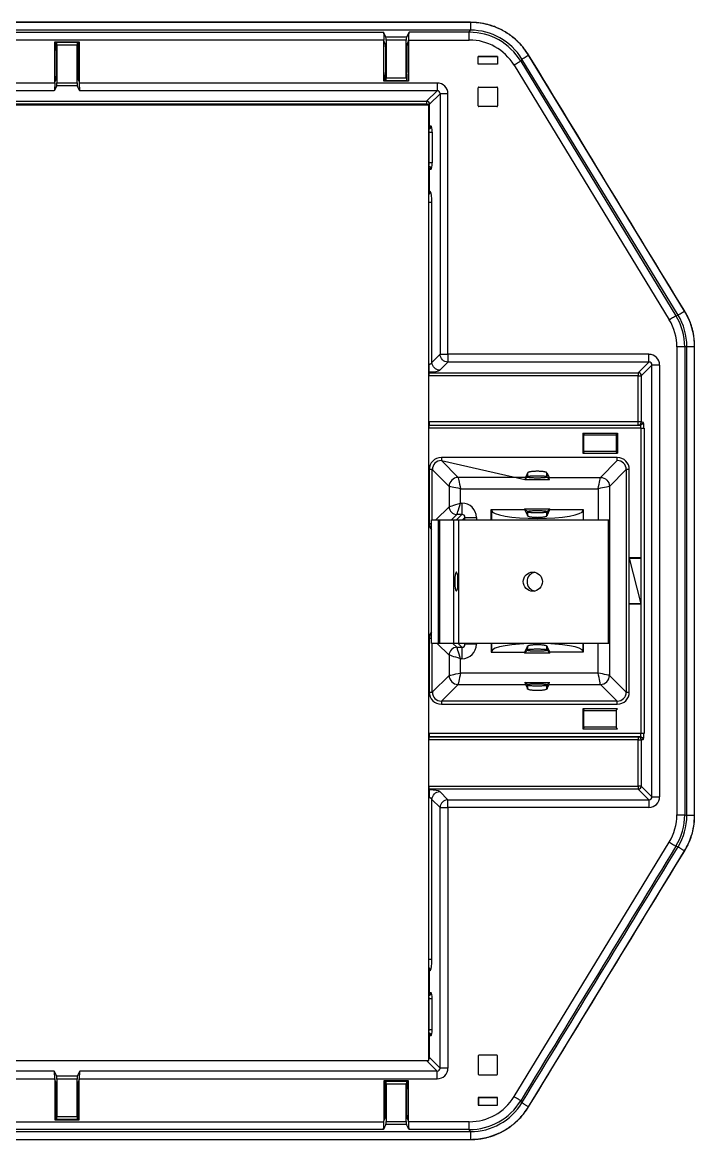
# Model space of a CAD drawing. Header units: feet. Extents: x 1518 to 2565, y 62 to 679.
# Drawn here: x 2197.41 to 2208.39, y 594.84 to 613.12 of the extents above; entities that cross this region are included whole.
import ezdxf

# ---------------------------------------------------------------- set-up
doc = ezdxf.new("R2010")
doc.units = ezdxf.units.FT
doc.header["$LTSCALE"] = 50
doc.header["$MEASUREMENT"] = 0

# ---------------------------------------------------------------- blocks, each defined once
blk = doc.blocks.new('Z1')
at = {"color": 1, "linetype": 'Continuous'}
for p, q in [((75.225, 146.368), (75.244, 146.402)), ((73.831, 146.222), (73.852, 146.18)), ((68.476, 146.069), (68.476, 145.647)), ((68.827, 146.069), (68.827, 145.647)), ((73.856, 146.131), (73.856, 145.709)), ((74.207, 146.131), (74.207, 145.709)), ((75.687, 145.97), (75.687, 145.845)), ((68.472, 145.598), (68.451, 145.556)), ((68.83, 145.598), (68.851, 145.556)), ((75.373, 145.162), (75.373, 145.46)), ((75.383, 145.47), (75.677, 145.47)), ((75.687, 145.46), (75.687, 145.162)), ((75.677, 145.152), (75.383, 145.152)), ((77.08, 139.811), (77.08, 139.486)), ((77.645, 139.811), (77.62, 139.785)), ((77.08, 139.486), (77.645, 139.486)), ((76.177, 139.16), (76.177, 139.096)), ((76.495, 139.096), (76.495, 139.16)), ((75.585, 138.561), (76.128, 138.561)), ((76.177, 138.525), (76.177, 138.461)), ((76.495, 138.461), (76.495, 138.525)), ((76.544, 138.561), (76.544, 138.575)), ((77.087, 138.561), (77.087, 138.393)), ((74.725, 136.373), (74.725, 138.393)), ((74.746, 136.373), (74.746, 138.393)), ((74.973, 136.373), (74.973, 138.393)), ((75.057, 136.373), (75.057, 138.393)), ((77.498, 136.373), (77.498, 138.393)), ((78.03, 137.021), (78.032, 137.019)), ((75.585, 136.373), (75.585, 136.227)), ((76.177, 136.327), (76.177, 136.263)), ((76.495, 136.263), (76.495, 136.327)), ((76.177, 135.692), (76.177, 135.628)), ((76.495, 135.628), (76.495, 135.692)), ((74.569, 133.975), (74.568, 133.988)), ((75.373, 129.626), (75.373, 129.328)), ((75.677, 129.636), (75.383, 129.636)), ((75.687, 129.328), (75.687, 129.626)), ((74.7, 129.378), (74.528, 129.55)), ((68.472, 129.19), (68.451, 129.232)), ((75.383, 129.318), (75.677, 129.318)), ((68.476, 128.719), (68.476, 129.141)), ((68.827, 128.719), (68.827, 129.141)), ((73.856, 128.657), (73.856, 129.079)), ((74.207, 128.657), (74.207, 129.079)), ((75.374, 128.942), (75.373, 128.943)), ((75.374, 128.942), (75.374, 128.819)), ((75.686, 128.942), (75.374, 128.942)), ((75.686, 128.819), (75.686, 128.942)), ((75.373, 128.818), (75.687, 128.818))]:
    blk.add_line(p, q, dxfattribs=at)
for points in [[(75.244, 146.53), (75.244, 146.527), (75.244, 146.402), (58.783, 146.402)], [(58.783, 145.538), (68.451, 145.538), (68.451, 145.556), (68.451, 146.21), (68.851, 146.21), (68.851, 145.556), (68.851, 145.538), (74.7, 145.538), (74.7, 145.41)], [(74.231, 146.222), (74.231, 146.24), (75.225, 146.24), (75.225, 146.368), (74.241, 146.368), (74.199, 146.285), (73.863, 146.285), (73.822, 146.368)], [(74.21, 146.18), (74.231, 146.222), (74.231, 145.568), (73.831, 145.568), (73.831, 146.222), (73.831, 146.24)], [(75.686, 145.969), (75.687, 145.97), (75.373, 145.97), (75.374, 145.969)], [(75.686, 145.846), (75.687, 145.845), (75.373, 145.845)], [(76.085, 145.929), (76.066, 145.896), (78.603, 141.732)], [(78.16, 140.972), (78.16, 141.1), (74.877, 141.1), (74.877, 145.361), (74.749, 145.361)], [(74.528, 145.175), (74.528, 145.189), (58.783, 145.189)], [(59.317, 129.55), (66.942, 129.55), (74.567, 129.55), (74.567, 145.175), (66.942, 145.175), (66.942, 129.55)], [(74.567, 144.23), (74.572, 144.23), (74.572, 144.732), (74.567, 144.732)], [(74.572, 144.732), (74.621, 144.732), (74.621, 144.23), (74.572, 144.23)], [(78.747, 141.22), (78.619, 141.22), (78.619, 133.568), (78.747, 133.568), (78.78, 133.559)], [(74.572, 140.8), (77.988, 140.8), (77.988, 140.751), (74.572, 140.751), (74.572, 140.8), (74.572, 140.813)], [(78.032, 139.893), (78.081, 139.893), (78.081, 134.896), (78.032, 134.896), (74.57, 134.896), (74.57, 134.846)], [(77.08, 139.811), (77.106, 139.785), (77.092, 139.784), (77.092, 139.513), (77.106, 139.511), (77.08, 139.486)], [(74.621, 138.393), (74.621, 139.214), (74.572, 139.214), (74.572, 138.334), (74.607, 138.334)], [(77.517, 136.373), (77.517, 135.848), (77.791, 135.575), (77.84, 135.575), (77.84, 137.019), (77.84, 137.769), (77.84, 139.214), (77.791, 139.214), (77.791, 135.575)], [(77.791, 139.214), (77.517, 138.94), (77.517, 138.393)], [(75.082, 138.667), (75.105, 138.667), (75.105, 138.479)], [(75.585, 138.393), (75.585, 138.561), (75.586, 138.546), (75.586, 138.393)], [(76.128, 138.575), (76.128, 138.561), (76.176, 138.465), (76.176, 138.527), (76.128, 138.575), (76.544, 138.575), (76.496, 138.527), (76.496, 138.465), (76.544, 138.561), (77.087, 138.561), (77.086, 138.546), (77.086, 138.393)], [(75.155, 138.393), (75.155, 138.43), (75.117, 138.393)], [(75.155, 138.43), (75.342, 138.43), (75.342, 138.393)], [(78.03, 137.767), (78.032, 137.769), (77.84, 137.769), (77.842, 137.767)], [(74.607, 136.454), (74.572, 136.454), (74.572, 135.575), (74.621, 135.575), (74.621, 136.373)], [(75.14, 136.373), (75.155, 136.358), (75.155, 136.373)], [(75.342, 136.373), (75.342, 136.358), (75.155, 136.358)], [(75.586, 136.373), (75.586, 136.243), (75.585, 136.227), (76.128, 136.227)], [(76.544, 136.213), (76.128, 136.213), (76.176, 136.261), (76.176, 136.323), (76.128, 136.227), (76.128, 136.213)], [(77.087, 136.227), (76.544, 136.227), (76.496, 136.323), (76.496, 136.261), (76.544, 136.213), (76.544, 136.227)], [(77.086, 136.373), (77.086, 136.243), (77.087, 136.227), (77.087, 136.373)], [(77.08, 135.303), (77.106, 135.277), (77.092, 135.275), (77.092, 135.004), (77.106, 135.003), (77.08, 134.977)], [(78.014, 134.846), (77.988, 134.843), (77.988, 134.793), (74.57, 134.793), (74.57, 134.843)], [(74.572, 133.975), (74.572, 133.988), (74.572, 134.037), (77.988, 134.037), (77.988, 133.988), (74.572, 133.988)], [(74.749, 129.427), (74.749, 133.688), (74.616, 133.821)], [(76.195, 128.792), (76.193, 128.794), (78.744, 132.981), (78.746, 132.98)], [(74.567, 130.057), (74.572, 130.057), (74.621, 130.057), (74.621, 130.558), (74.572, 130.558)], [(74.572, 130.057), (74.572, 130.558), (74.567, 130.558)], [(68.851, 129.232), (68.851, 129.25), (74.7, 129.25), (74.7, 129.378), (68.861, 129.378), (68.819, 129.295), (68.483, 129.295), (68.442, 129.378)], [(68.451, 129.25), (68.451, 129.232), (68.451, 128.578), (68.851, 128.578), (68.851, 129.232), (68.83, 129.19)], [(74.231, 128.566), (74.231, 129.22), (73.831, 129.22), (73.831, 128.566), (73.852, 128.608)], [(73.822, 128.42), (63.481, 128.42), (63.439, 128.503), (63.103, 128.503), (63.062, 128.42)], [(63.471, 128.566), (63.471, 128.548), (73.831, 128.548), (73.831, 128.566)], [(75.244, 128.387), (75.225, 128.42), (75.225, 128.548), (74.231, 128.548), (74.231, 128.566), (74.21, 128.608)], [(58.783, 128.387), (75.244, 128.387), (75.244, 128.261), (75.244, 128.259)]]:
    blk.add_lwpolyline(points, dxfattribs=at)
for points in [[(68.827, 146.205), (68.476, 146.205), (68.482, 146.204), (68.82, 146.204)], [(74.196, 146.236), (73.867, 146.236), (73.867, 145.624), (74.196, 145.624)], [(68.816, 146.154), (68.487, 146.154), (68.487, 145.542), (68.816, 145.542)], [(75.374, 145.969), (75.686, 145.969), (75.686, 145.846), (75.374, 145.846), (75.373, 145.845), (75.373, 145.97)], [(74.207, 145.573), (73.856, 145.573), (73.862, 145.574), (74.2, 145.574)], [(77.988, 139.945), (77.988, 139.995), (74.57, 139.995), (74.57, 139.945), (74.57, 139.943)], [(77.08, 139.811), (77.645, 139.811), (77.645, 139.486), (77.62, 139.511), (77.633, 139.513), (77.633, 139.784), (77.62, 139.785), (77.613, 139.778), (77.113, 139.778), (77.106, 139.785)], [(77.106, 139.511), (77.113, 139.518), (77.613, 139.518), (77.62, 139.511)], [(76.135, 139.053), (76.537, 139.053), (76.496, 139.094), (76.496, 139.156), (76.53, 139.088), (77.369, 139.088), (77.643, 139.361), (77.643, 139.411), (74.769, 139.411), (74.769, 139.361)], [(74.607, 138.393), (74.725, 138.393), (74.746, 138.393), (74.973, 138.393), (75.057, 138.393), (77.498, 138.393), (77.518, 138.393), (77.518, 136.373), (77.498, 136.373), (75.057, 136.373), (74.973, 136.373), (74.746, 136.373), (74.725, 136.373), (74.607, 136.373)], [(77.842, 137.767), (78.03, 137.767), (78.03, 137.021), (77.842, 137.021), (77.84, 137.019), (78.032, 137.019)], [(77.08, 135.303), (77.08, 134.977), (77.645, 134.977), (77.62, 135.003), (77.633, 135.004), (77.633, 135.275), (77.62, 135.277), (77.613, 135.27), (77.113, 135.27), (77.106, 135.277), (77.62, 135.277), (77.645, 135.303)], [(77.106, 135.003), (77.113, 135.01), (77.613, 135.01), (77.62, 135.003)], [(68.487, 128.634), (68.816, 128.634), (68.816, 129.246), (68.487, 129.246)], [(73.862, 129.214), (74.2, 129.214), (74.207, 129.215), (73.856, 129.215)], [(73.867, 128.552), (74.196, 128.552), (74.196, 129.164), (73.867, 129.164)], [(75.686, 128.942), (75.687, 128.943), (75.373, 128.943), (75.373, 128.818), (75.374, 128.819), (75.686, 128.819), (75.687, 128.818)]]:
    blk.add_lwpolyline(points, close=True, dxfattribs=at)
at = {"color": 1, "linetype": 'Continuous', "flags": 128}
for points in [[(76.066, 145.896), (76.061, 145.893), (76.053, 145.888), (76.042, 145.881), (76.028, 145.873), (76.013, 145.863), (75.995, 145.852), (75.976, 145.841), (75.957, 145.829), (78.494, 141.666), (78.513, 141.678), (78.532, 141.689), (78.549, 141.7), (78.565, 141.709), (78.579, 141.718), (78.59, 141.724), (78.598, 141.729), (78.603, 141.732), (78.637, 141.742), (78.642, 141.745), (78.65, 141.75), (78.66, 141.756), (78.674, 141.765), (78.689, 141.774), (78.707, 141.785), (78.725, 141.796), (78.744, 141.807), (76.193, 145.995), (76.195, 145.996)], [(78.637, 141.742), (76.085, 145.929), (76.09, 145.932), (76.098, 145.937), (76.109, 145.944), (76.123, 145.952), (76.138, 145.961), (76.155, 145.972), (76.174, 145.983), (76.193, 145.995)], [(74.567, 140.8), (74.568, 140.8), (74.568, 140.798), (74.568, 140.794), (74.567, 140.789), (74.567, 140.783), (74.567, 140.779)], [(75.018, 138.393), (75.105, 138.479), (75.023, 138.479), (75.026, 138.49), (75.031, 138.507), (75.039, 138.531), (75.048, 138.559), (75.058, 138.593), (75.07, 138.629), (75.082, 138.667), (75.082, 138.901), (75.044, 138.909), (75.008, 138.916), (74.975, 138.923), (74.946, 138.929), (74.922, 138.934), (74.905, 138.938), (74.895, 138.94), (74.895, 138.607), (74.905, 138.611), (74.922, 138.616), (74.946, 138.624), (74.975, 138.633), (75.008, 138.643), (75.044, 138.655), (75.082, 138.667)], [(75.041, 137.383), (75.04, 137.429), (75.036, 137.471), (75.031, 137.505), (75.024, 137.528), (75.017, 137.538), (75.009, 137.535), (75.002, 137.518), (74.996, 137.489), (74.991, 137.45), (74.989, 137.406), (74.989, 137.359), (74.991, 137.315), (74.996, 137.276), (75.002, 137.247), (75.009, 137.23), (75.017, 137.227), (75.024, 137.237), (75.031, 137.26), (75.036, 137.295), (75.04, 137.337), (75.041, 137.383)], [(77.643, 135.427), (74.769, 135.427), (74.769, 135.378), (77.643, 135.378), (77.643, 135.427), (77.369, 135.7), (77.367, 135.711), (77.364, 135.728), (77.359, 135.752), (77.353, 135.781), (77.346, 135.814), (77.338, 135.85), (77.33, 135.888), (77.33, 136.373)], [(75.105, 136.309), (75.105, 136.122), (75.082, 136.122), (75.044, 136.134), (75.008, 136.145), (74.975, 136.155), (74.946, 136.165), (74.922, 136.172), (74.905, 136.178), (74.895, 136.181), (74.895, 135.848), (74.905, 135.85), (74.922, 135.854), (74.946, 135.859), (74.975, 135.865), (75.008, 135.872), (75.044, 135.88), (75.082, 135.888), (75.074, 135.85), (75.066, 135.814), (75.059, 135.781), (75.053, 135.752), (75.048, 135.728), (75.044, 135.711), (75.042, 135.7), (76.142, 135.7), (76.176, 135.632), (76.176, 135.694), (76.135, 135.735), (76.537, 135.735), (76.496, 135.694), (76.496, 135.632), (76.53, 135.7)], [(74.567, 133.988), (74.568, 133.988), (74.568, 133.99), (74.568, 133.994), (74.567, 133.999), (74.567, 134.005), (74.567, 134.009)], [(76.085, 128.859), (76.066, 128.893), (76.061, 128.896), (76.053, 128.901), (76.042, 128.907), (76.028, 128.916), (76.013, 128.925), (75.995, 128.936), (75.976, 128.947), (75.957, 128.959), (78.494, 133.122), (78.513, 133.111), (78.532, 133.099), (78.549, 133.089), (78.565, 133.079), (78.579, 133.071), (78.59, 133.064), (78.598, 133.059), (78.603, 133.056)]]:
    blk.add_lwpolyline(points, dxfattribs=at)
at = {"color": 1, "linetype": 'Continuous'}
for points in [[(74.567, 144.783, 0.339312), (74.604, 144.832), (74.577, 144.834), (74.577, 145.189, 0.393981), (74.528, 145.238), (74.7, 145.41), (68.861, 145.41), (68.819, 145.493), (68.483, 145.493), (68.442, 145.41)], [(58.783, 145.238), (74.528, 145.238), (74.528, 145.189), (74.577, 145.189), (74.749, 145.361), (74.749, 141.1), (74.877, 141.1), (74.877, 140.972, -0.39394), (74.749, 141.1), (74.616, 140.967), (74.616, 143.583), (74.567, 143.583)], [(74.567, 144.834), (74.577, 144.834, -0.161909), (74.567, 144.804)], [(74.567, 143.719, 0.243978), (74.59, 143.76), (74.577, 143.773), (74.577, 144.127), (74.604, 144.13, 0.339475), (74.567, 144.178)], [(74.567, 144.158, -0.161947), (74.577, 144.127), (74.567, 144.127)], [(74.567, 143.773), (74.577, 143.773, -0.1542), (74.567, 143.744)], [(78.209, 133.865), (78.209, 140.923), (78.037, 140.751, 0.393894), (77.988, 140.8), (78.16, 140.972), (74.877, 140.972), (74.744, 140.839, -0.393941), (74.616, 140.967)], [(78.16, 133.816), (77.988, 133.988, 0.393952), (78.037, 134.037), (78.209, 133.865), (78.337, 133.865), (78.337, 140.923), (78.209, 140.923)], [(74.568, 140.8), (74.569, 140.813, 0.017211), (74.572, 140.813), (74.572, 140.813, -0.01683), (74.569, 140.813), (74.569, 140.813)], [(78.032, 134.896), (78.032, 137.019), (78.032, 137.769), (78.032, 139.893), (74.57, 139.893), (74.57, 139.943), (78.014, 139.943), (77.988, 139.945, 0.41212), (78.037, 139.995), (77.988, 139.995), (77.988, 140.751), (78.037, 140.751), (78.037, 139.995), (78.064, 139.993, -0.412121), (78.014, 139.943)], [(74.769, 139.361), (75.042, 139.088, 0.393943), (74.895, 138.94), (74.621, 139.214)], [(74.68, 138.393), (74.895, 138.607, 0.39393), (75.023, 138.479), (74.936, 138.393)], [(76.295, 137.536, 0.358827), (76.17, 137.383, 0.35828), (76.295, 137.229)], [(74.959, 136.373), (75.023, 136.309, 0.39393), (74.895, 136.181), (74.703, 136.373)], [(74.621, 135.575), (74.895, 135.848, 0.393943), (75.042, 135.7), (74.769, 135.427)], [(74.567, 131.206), (74.616, 131.206), (74.616, 133.821, -0.393941), (74.744, 133.949), (74.877, 133.816), (78.16, 133.816), (78.16, 133.688), (74.877, 133.688), (74.877, 133.816, 0.39394), (74.749, 133.688), (74.877, 133.688), (74.877, 129.427), (74.749, 129.427), (74.577, 129.599), (74.577, 129.954), (74.604, 129.957, 0.339312), (74.567, 130.005)], [(74.567, 130.61, 0.338504), (74.604, 130.658), (74.577, 130.661), (74.577, 131.016), (74.59, 131.028, 0.244001), (74.567, 131.069)], [(74.567, 131.016), (74.577, 131.016, 0.153948), (74.567, 131.044)], [(74.567, 130.661), (74.577, 130.661, -0.161908), (74.567, 130.631)], [(74.567, 129.984, -0.161909), (74.577, 129.954), (74.567, 129.954)], [(74.567, 129.599), (74.577, 129.599, -0.154203), (74.567, 129.571)]]:
    blk.add_lwpolyline(points, format="xyb", dxfattribs=at)
at = {"color": 1, "linetype": 'Continuous', "flags": 128}
for points in [[(76.135, 139.053), (76.176, 139.094), (76.176, 139.156), (76.142, 139.088), (75.042, 139.088), (75.044, 139.078), (75.048, 139.06), (75.053, 139.037), (75.059, 139.008), (75.066, 138.974), (75.074, 138.938), (75.082, 138.901), (77.33, 138.901), (77.338, 138.938), (77.346, 138.974), (77.353, 139.008), (77.359, 139.037), (77.364, 139.06), (77.367, 139.078), (77.369, 139.088, -0.393943), (77.517, 138.94), (77.507, 138.938), (77.49, 138.934), (77.466, 138.929), (77.437, 138.923), (77.404, 138.916), (77.368, 138.909), (77.33, 138.901), (77.33, 138.393)], [(76.53, 135.7), (77.369, 135.7, 0.393943), (77.517, 135.848), (77.507, 135.85), (77.49, 135.854), (77.466, 135.859), (77.437, 135.865), (77.404, 135.872), (77.368, 135.88), (77.33, 135.888), (75.082, 135.888), (75.082, 136.122), (75.07, 136.159), (75.058, 136.195), (75.048, 136.229), (75.039, 136.258), (75.031, 136.281), (75.026, 136.299), (75.023, 136.309), (75.105, 136.309), (75.042, 136.373)]]:
    blk.add_lwpolyline(points, format="xyb", dxfattribs=at)
at = {"color": 1, "linetype": 'Continuous'}
for points in [[(78.037, 134.037), (77.988, 134.037), (77.988, 134.793), (78.037, 134.793, 0.41212), (77.988, 134.843), (74.57, 134.843), (74.57, 134.846), (78.014, 134.846, -0.412121), (78.064, 134.796), (78.037, 134.793)], [(74.569, 133.975, -0.01683), (74.572, 133.975), (74.572, 133.975, 0.015516), (74.569, 133.975)]]:
    blk.add_lwpolyline(points, format="xyb", close=True, dxfattribs=at)
blk.add_circle((76.264, 137.382), 0.156, dxfattribs=at)
for centre, major_axis, ratio, start_param, end_param in [((75.225, 145.382), (0.502, 0.894), 0.975175, 5.779917, 6.786454), ((68.482, 146.154), (0, 0.05), 0.087489, 4.712389, 6.265732), ((68.82, 146.154), (0, 0.05), 0.087489, 0.017453, 1.570796), ((73.862, 146.236), (0, 0.05), 0.087489, 4.712389, 6.108652), ((74.2, 146.236), (0, 0.05), 0.087489, 0.174533, 1.570796), ((74.243, 146.24), (0, 0.13), 0.087489, 0.174533, 1.570796), ((75.21, 145.357), (0.497, 0.885), 0.985189, 5.779917, 6.786454), ((75.21, 145.357), (-0.435, -0.774), 0.980156, 2.638324, 3.644861), ((68.471, 146.069), (0, 0.05), 0.087489, 4.712389, 5.759587), ((73.851, 146.131), (0, 0.05), 0.087489, 4.712389, 6.108652), ((74.211, 146.131), (0, 0.05), 0.087489, 0.174533, 1.570796), ((68.471, 145.647), (0, 0.05), 0.087489, 3.316126, 4.712389), ((68.831, 145.647), (0, 0.05), 0.087489, 1.570796, 2.96706), ((73.851, 145.709), (0, 0.05), 0.087489, 3.665191, 4.712389), ((68.482, 145.542), (0, 0.05), 0.087489, 3.316126, 4.712389), ((68.82, 145.542), (0, 0.05), 0.087489, 1.570796, 2.96706), ((68.863, 145.538), (0, 0.13), 0.087489, 1.570796, 2.96706), ((73.862, 145.624), (0, 0.05), 0.087489, 3.159046, 4.712389), ((74.2, 145.624), (0, 0.05), 0.087489, 1.570796, 3.124139), ((74.694, 145.355), (-0.131, -0.131), 0.970288, 2.371274, 3.911912), ((75.383, 145.46), (-0.00707, 0.00707), 0.999695, 5.497939, 7.068431), ((75.677, 145.46), (0.00707, 0.00707), 0.999695, 5.497939, 7.068431), ((74.694, 145.355), (0.042, 0.042), 0.84211, 5.512866, 7.053504), ((75.383, 145.162), (-0.00707, -0.00707), 0.999695, 5.497939, 7.068431), ((75.677, 145.162), (0.00707, -0.00707), 0.999695, 5.497939, 7.068431), ((74.554, 144.732), (0, 0.05), 0.352654, 4.712389, 5.483791), ((74.603, 144.732), (0, 0.1), 0.176327, 4.712389, 6.265732), ((74.554, 144.23), (0, 0.05), 0.352654, 3.940987, 4.712389), ((74.603, 144.23), (0, 0.1), 0.176327, 3.159046, 4.712389), ((74.584, 143.583), (0, 0.18), 0.176327, 4.712389, 6.108652), ((77.735, 141.213), (-0.852, -0.239), 0.98364, 2.872238, 3.410948), ((77.735, 141.213), (0.975, 0.274), 0.987808, 6.01383, 6.55254), ((77.761, 141.22), (0.983, 0.276), 0.979508, 6.01383, 6.55254), ((78.154, 140.917), (-0.131, -0.131), 0.970288, 2.371274, 3.911912), ((78.154, 140.917), (0.042, 0.042), 0.84211, 5.512866, 7.053504), ((74.572, 140.852), (-0.003, -0.101), 0.984791, 6.249645, 6.316725), ((74.572, 140.852), (0.0018, 0.0523), 0.955933, 3.108053, 3.175133), ((74.567, 140.845), (0.18, 0), 0.176327, 4.741443, 6.108652), ((78.063, 139.893), (0, 0.1), 0.176327, 4.712389, 6.265732), ((78.014, 139.893), (0, 0.05), 0.352654, 4.712389, 6.265732), ((74.775, 139.208), (-0.146, 0.146), 0.970288, 5.512866, 7.053504), ((74.775, 139.208), (0.111, -0.111), 0.951716, 2.371274, 3.911912), ((77.637, 139.208), (0.146, 0.146), 0.970288, 5.512866, 7.053504), ((77.637, 139.208), (0.111, 0.111), 0.951716, 5.512866, 7.053504), ((76.145, 138.901), (0, 0.19), 0.087489, 0.174533, 0.638994), ((76.527, 138.901), (0, 0.19), 0.087489, 5.644191, 6.108652), ((75.098, 138.423), (-0.175, -0.175), 0.970288, 2.371274, 3.911912), ((76.336, 138.548), (0.75, 0), 0.176327, 3.159046, 6.265732), ((74.754, 138.339), (-0.131, -0.131), 0.970288, 5.512866, 6.143516), ((75.098, 138.423), (0.0445, 0.0445), 0.793717, 5.512866, 7.053504), ((74.754, 136.449), (0.131, -0.131), 0.970288, 3.281262, 3.911912), ((75.098, 136.365), (-0.175, 0.175), 0.970288, 2.371274, 3.911912), ((75.098, 136.365), (-0.0445, 0.0445), 0.793717, 2.371274, 3.911912), ((76.336, 136.24), (0.75, 0), 0.176327, 0.017453, 3.124139), ((75.678, 136.265), (0.5, 0), 0.087489, 6.195919, 6.224625), ((76.145, 135.888), (0, 0.19), 0.087489, 2.502598, 2.96706), ((76.994, 135.69), (0.5, 0), 0.087489, 3.054326, 3.083032), ((76.527, 135.888), (0, 0.19), 0.087489, 3.316126, 3.780587), ((74.775, 135.581), (-0.146, -0.146), 0.970288, 5.512866, 7.053504), ((74.775, 135.581), (0.111, 0.111), 0.951716, 2.371274, 3.911912), ((77.637, 135.581), (0.111, -0.111), 0.951716, 5.512866, 7.053504), ((77.637, 135.581), (0.146, -0.146), 0.970288, 5.512866, 7.053504), ((78.014, 134.896), (0, 0.05), 0.352654, 3.159046, 4.712389), ((78.063, 134.896), (0, 0.1), 0.176327, 3.159046, 4.712389), ((74.572, 133.936), (-0.003, 0.101), 0.984791, 6.249645, 6.316725), ((74.572, 133.936), (-0.0018, 0.0523), 0.955933, 6.249645, 6.316725), ((74.567, 133.944), (0.18, 0), 0.176327, 0.174533, 1.541742), ((78.154, 133.871), (-0.131, 0.131), 0.970288, 2.371274, 3.911912), ((78.154, 133.871), (-0.042, 0.042), 0.84211, 2.371274, 3.911912), ((77.735, 133.576), (-0.852, 0.239), 0.98364, 2.872238, 3.410948), ((77.735, 133.576), (0.975, -0.274), 0.987808, 6.01383, 6.55254), ((77.761, 133.568), (0.983, -0.276), 0.979508, 6.01383, 6.55254), ((74.584, 131.206), (0, 0.18), 0.176327, 3.316126, 4.712389), ((74.603, 130.558), (0, 0.1), 0.176327, 4.712389, 6.265732), ((74.554, 130.558), (0, 0.05), 0.352654, 4.712389, 5.483791), ((74.554, 130.057), (0, 0.05), 0.352654, 3.940987, 4.712389), ((74.603, 130.057), (0, 0.1), 0.176327, 3.159046, 4.712389), ((75.383, 129.626), (-0.00707, 0.00707), 0.999695, 5.497939, 7.068431), ((75.677, 129.626), (0.00707, 0.00707), 0.999695, 5.497939, 7.068431), ((74.694, 129.433), (-0.131, 0.131), 0.970288, 2.371274, 3.911912), ((74.694, 129.433), (-0.042, 0.042), 0.84211, 2.371274, 3.911912), ((68.482, 129.246), (0, 0.05), 0.087489, 4.712389, 6.108652), ((68.82, 129.246), (0, 0.05), 0.087489, 0.174533, 1.570796), ((68.863, 129.25), (0, 0.13), 0.087489, 0.174533, 1.570796), ((73.862, 129.164), (0, 0.05), 0.087489, 4.712389, 6.265732), ((74.2, 129.164), (0, 0.05), 0.087489, 0.017453, 1.570796), ((75.383, 129.328), (-0.00707, -0.00707), 0.999695, 5.497939, 7.068431), ((75.677, 129.328), (0.00707, -0.00707), 0.999695, 5.497939, 7.068431), ((68.471, 129.141), (0, 0.05), 0.087489, 4.712389, 6.108652), ((68.831, 129.141), (0, 0.05), 0.087489, 0.174533, 1.570796), ((73.851, 129.079), (0, 0.05), 0.087489, 4.712389, 5.759587), ((75.21, 129.432), (-0.435, 0.774), 0.980156, 2.638324, 3.644861), ((75.21, 129.432), (-0.497, 0.885), 0.985189, 2.638324, 3.644861), ((75.225, 129.406), (-0.502, 0.894), 0.975175, 2.638324, 3.644861), ((68.471, 128.719), (0, 0.05), 0.087489, 3.665191, 4.712389), ((73.851, 128.657), (0, 0.05), 0.087489, 3.316126, 4.712389), ((74.211, 128.657), (0, 0.05), 0.087489, 1.570796, 2.96706), ((68.482, 128.634), (0, 0.05), 0.087489, 3.159046, 4.712389), ((68.82, 128.634), (0, 0.05), 0.087489, 1.570796, 3.124139), ((73.862, 128.552), (0, 0.05), 0.087489, 3.316126, 4.712389), ((74.2, 128.552), (0, 0.05), 0.087489, 1.570796, 2.96706), ((74.243, 128.548), (0, 0.13), 0.087489, 1.570796, 2.96706)]:
    blk.add_ellipse(centre, major_axis=major_axis, ratio=ratio, start_param=start_param, end_param=end_param, dxfattribs=at)
for points, knots in [([(75.789, 146.387), (75.774, 146.395), (75.738, 146.415), (75.686, 146.439), (75.632, 146.461), (75.581, 146.478), (75.545, 146.488), (75.526, 146.493), (75.51, 146.498), (75.469, 146.507), (75.413, 146.517), (75.355, 146.525), (75.301, 146.529), (75.263, 146.529), (75.244, 146.53), (69.757, 146.53), (64.27, 146.53), (58.783, 146.53)], [0, 0, 0, 0, 0.18002, 0.438364, 0.599832, 0.799874, 1, 1, 1, 1.179721, 1.43795, 1.599566, 1.799702, 2, 2, 2, 3, 3, 3, 3]), ([(76.193, 145.995), (76.169, 146.031), (76.121, 146.104), (76.021, 146.216), (75.892, 146.326), (75.731, 146.422), (75.556, 146.488), (75.392, 146.522), (75.287, 146.526), (75.244, 146.527), (69.757, 146.527), (64.27, 146.527), (58.783, 146.527)], [0, 0, 0, 0, 0.115443, 0.230884, 0.395157, 0.559428, 0.723469, 0.887518, 1, 1, 1, 2, 2, 2, 2]), ([(78.908, 133.559), (78.908, 136.116), (78.908, 138.673), (78.908, 141.229), (78.908, 141.248), (78.908, 141.292), (78.902, 141.353), (78.893, 141.415), (78.883, 141.471), (78.872, 141.511), (78.867, 141.53), (78.862, 141.548), (78.849, 141.59), (78.828, 141.647), (78.802, 141.705), (78.777, 141.756), (78.756, 141.791), (78.746, 141.808), (77.895, 143.204), (77.045, 144.6), (76.195, 145.996), (76.185, 146.01), (76.163, 146.046), (76.13, 146.092), (76.093, 146.138), (76.057, 146.178), (76.03, 146.204), (76.017, 146.218), (76.004, 146.23), (75.974, 146.258), (75.93, 146.294), (75.883, 146.329), (75.839, 146.359), (75.806, 146.378), (75.789, 146.387)], [0, 0, 0, 0, 1, 1, 1, 1.180358, 1.438821, 1.600134, 1.800072, 2, 2, 2, 2.180039, 2.438373, 2.599849, 2.799888, 3, 3, 3, 4, 4, 4, 4.180627, 4.439238, 4.600416, 4.800263, 5, 5, 5, 5.180341, 5.438823, 5.600136, 5.800081, 6, 6, 6, 6]), ([(63.062, 146.368), (63.075, 146.34), (63.089, 146.313), (63.103, 146.285), (63.215, 146.285), (63.327, 146.285), (63.439, 146.285), (63.453, 146.313), (63.467, 146.34), (63.481, 146.368), (66.928, 146.368), (70.375, 146.368), (73.822, 146.368), (73.823, 146.363), (73.826, 146.354), (73.829, 146.319), (73.831, 146.279), (73.831, 146.253), (73.831, 146.24), (70.378, 146.24), (66.924, 146.24), (63.471, 146.24), (63.471, 146.234), (63.471, 146.228), (63.471, 146.222), (63.471, 146.004), (63.471, 145.786), (63.471, 145.568), (63.338, 145.568), (63.204, 145.568), (63.071, 145.568), (63.071, 145.786), (63.071, 146.004), (63.071, 146.222), (63.071, 146.228), (63.071, 146.234), (63.071, 146.24)], [0, 0, 0, 0, 1, 1, 1, 2, 2, 2, 3, 3, 3, 4, 4, 4, 4.272801, 4.562439, 4.788004, 5, 5, 5, 6, 6, 6, 7, 7, 7, 8, 8, 8, 9, 9, 9, 10, 10, 10, 11, 11, 11, 11]), ([(68.473, 146.112), (68.473, 146.113), (68.473, 146.117), (68.472, 146.125), (68.471, 146.139), (68.471, 146.155), (68.471, 146.172), (68.472, 146.185), (68.473, 146.197), (68.474, 146.204), (68.475, 146.205), (68.476, 146.205)], [0, 0, 0, 0, 0.046016, 0.154502, 0.274037, 0.399936, 0.525871, 0.645374, 0.753886, 0.891298, 1, 1, 1, 1]), ([(73.856, 145.573), (73.855, 145.573), (73.854, 145.574), (73.853, 145.581), (73.852, 145.593), (73.851, 145.607), (73.851, 145.623), (73.851, 145.639), (73.852, 145.653), (73.853, 145.661), (73.853, 145.665), (73.853, 145.666)], [0, 0, 0, 0, 0.108708, 0.246106, 0.354618, 0.474155, 0.600055, 0.725955, 0.845491, 0.954004, 1, 1, 1, 1]), ([(68.451, 145.538), (68.451, 145.522), (68.451, 145.488), (68.448, 145.447), (68.445, 145.42), (68.443, 145.413), (68.442, 145.41), (65.222, 145.41), (62.003, 145.41), (58.783, 145.41)], [0, 0, 0, 0, 0.271927, 0.561327, 0.787283, 1, 1, 1, 2, 2, 2, 2]), ([(78.78, 141.229), (78.822, 141.229), (78.864, 141.229), (78.906, 141.229), (78.905, 141.273), (78.902, 141.36), (78.875, 141.503), (78.828, 141.655), (78.772, 141.756), (78.744, 141.807), (78.745, 141.808), (78.745, 141.808), (78.746, 141.808)], [0, 0, 0, 0, 1, 1, 1, 1.214436, 1.431885, 1.712494, 2, 2, 2, 3, 3, 3, 3]), ([(78.637, 133.046), (78.638, 133.045), (78.64, 133.044), (78.642, 133.043), (78.644, 133.042), (78.647, 133.04), (78.65, 133.038), (78.653, 133.036), (78.657, 133.034), (78.66, 133.032), (78.665, 133.029), (78.669, 133.026), (78.674, 133.024), (78.679, 133.02), (78.684, 133.017), (78.689, 133.014), (78.695, 133.011), (78.701, 133.007), (78.707, 133.004), (78.713, 133), (78.719, 132.996), (78.725, 132.992), (78.731, 132.989), (78.738, 132.985), (78.744, 132.981), (78.765, 133.019), (78.808, 133.095), (78.86, 133.23), (78.898, 133.385), (78.904, 133.5), (78.906, 133.559), (78.906, 136.116), (78.906, 138.673), (78.906, 141.229), (78.907, 141.229), (78.908, 141.229), (78.908, 141.229)], [0, 0, 0, 0, 1, 1, 1, 2, 2, 2, 3, 3, 3, 4, 4, 4, 5, 5, 5, 6, 6, 6, 7, 7, 7, 8, 8, 8, 8.214437, 8.431884, 8.712491, 9, 9, 9, 10, 10, 10, 11, 11, 11, 11]), ([(58.783, 128.259), (64.27, 128.259), (69.757, 128.259), (75.244, 128.259), (75.261, 128.259), (75.303, 128.259), (75.36, 128.264), (75.418, 128.272), (75.471, 128.281), (75.508, 128.29), (75.526, 128.295), (75.543, 128.299), (75.583, 128.31), (75.637, 128.329), (75.691, 128.351), (75.739, 128.374), (75.773, 128.392), (75.789, 128.401), (75.804, 128.409), (75.84, 128.43), (75.887, 128.462), (75.934, 128.498), (75.975, 128.531), (76.003, 128.557), (76.017, 128.57), (76.029, 128.582), (76.059, 128.612), (76.096, 128.655), (76.133, 128.701), (76.164, 128.744), (76.184, 128.776), (76.195, 128.792), (77.045, 130.188), (77.895, 131.584), (78.746, 132.98), (78.755, 132.995), (78.778, 133.034), (78.805, 133.089), (78.83, 133.146), (78.85, 133.2), (78.861, 133.239), (78.867, 133.258), (78.872, 133.276), (78.883, 133.319), (78.894, 133.379), (78.903, 133.441), (78.907, 133.498), (78.908, 133.538), (78.908, 133.559), (78.908, 133.559), (78.907, 133.559), (78.906, 133.559), (78.864, 133.559), (78.822, 133.559), (78.78, 133.559), (78.78, 136.116), (78.78, 138.673), (78.78, 141.229), (78.769, 141.226), (78.758, 141.223), (78.747, 141.22), (78.747, 138.669), (78.747, 136.119), (78.747, 133.568)], [0, 0, 0, 0, 1, 1, 1, 1.180622, 1.439236, 1.600411, 1.800262, 2, 2, 2, 2.180338, 2.438826, 2.600137, 2.80008, 3, 3, 3, 3.180017, 3.438364, 3.599834, 3.799873, 4, 4, 4, 4.179714, 4.437943, 4.599563, 4.799698, 5, 5, 5, 6, 6, 6, 6.180349, 6.438815, 6.600136, 6.800072, 7, 7, 7, 7.180037, 7.438371, 7.599844, 7.79989, 8, 8, 8, 9, 9, 9, 10, 10, 10, 11, 11, 11, 12, 12, 12, 13, 13, 13, 13]), ([(74.572, 140.813), (74.571, 140.817), (74.571, 140.825), (74.57, 140.854), (74.569, 140.893), (74.569, 140.924), (74.569, 140.94), (74.569, 140.941)], [0, 0, 0, 0, 0.242004, 0.484009, 0.726006, 0.988622, 1, 1, 1, 1]), ([(74.572, 133.975), (74.571, 133.971), (74.571, 133.963), (74.57, 133.934), (74.569, 133.896), (74.569, 133.864), (74.569, 133.848), (74.569, 133.847)], [0, 0, 0, 0, 0.242004, 0.484009, 0.726006, 0.988622, 1, 1, 1, 1]), ([(58.783, 128.261), (64.27, 128.261), (69.757, 128.261), (75.244, 128.261), (75.288, 128.262), (75.375, 128.265), (75.523, 128.292), (75.683, 128.345), (75.849, 128.433), (75.997, 128.548), (76.112, 128.67), (76.169, 128.758), (76.193, 128.794), (76.186, 128.797), (76.18, 128.801), (76.174, 128.805), (76.168, 128.809), (76.161, 128.813), (76.155, 128.816), (76.15, 128.82), (76.144, 128.823), (76.138, 128.827), (76.133, 128.83), (76.128, 128.833), (76.123, 128.836), (76.118, 128.839), (76.114, 128.842), (76.109, 128.844), (76.105, 128.847), (76.102, 128.849), (76.098, 128.851), (76.096, 128.853), (76.093, 128.854), (76.09, 128.856), (76.089, 128.857), (76.087, 128.858), (76.085, 128.859), (76.936, 130.255), (77.786, 131.651), (78.637, 133.046), (78.625, 133.049), (78.614, 133.053), (78.603, 133.056), (77.758, 131.668), (76.912, 130.28), (76.066, 128.893)], [0, 0, 0, 0, 1, 1, 1, 1.115443, 1.230884, 1.395157, 1.559426, 1.72347, 1.887517, 2, 2, 2, 3, 3, 3, 4, 4, 4, 5, 5, 5, 6, 6, 6, 7, 7, 7, 8, 8, 8, 9, 9, 9, 10, 10, 10, 11, 11, 11, 12, 12, 12, 13, 13, 13, 13]), ([(58.783, 129.25), (62.006, 129.25), (65.228, 129.25), (68.451, 129.25), (68.451, 129.267), (68.451, 129.301), (68.448, 129.341), (68.445, 129.368), (68.443, 129.375), (68.442, 129.378), (65.222, 129.378), (62.003, 129.378), (58.783, 129.378)], [0, 0, 0, 0, 1, 1, 1, 1.271933, 1.561317, 1.787279, 2, 2, 2, 3, 3, 3, 3]), ([(73.856, 129.215), (73.855, 129.215), (73.854, 129.214), (73.853, 129.207), (73.852, 129.195), (73.851, 129.182), (73.851, 129.165), (73.851, 129.149), (73.852, 129.135), (73.853, 129.127), (73.853, 129.123), (73.853, 129.122)], [0, 0, 0, 0, 0.108702, 0.246114, 0.354625, 0.47416, 0.600059, 0.725958, 0.845493, 0.954004, 1, 1, 1, 1]), ([(68.473, 128.676), (68.473, 128.675), (68.473, 128.671), (68.472, 128.663), (68.471, 128.649), (68.471, 128.633), (68.471, 128.617), (68.472, 128.603), (68.473, 128.591), (68.474, 128.584), (68.475, 128.583), (68.476, 128.583), (68.593, 128.583), (68.71, 128.583), (68.827, 128.583), (68.824, 128.583), (68.822, 128.584), (68.82, 128.584), (68.707, 128.584), (68.595, 128.584), (68.482, 128.584), (68.48, 128.584), (68.478, 128.583), (68.476, 128.583)], [0, 0, 0, 0, 0.045996, 0.154507, 0.274043, 0.399941, 0.52584, 0.645375, 0.753886, 0.891298, 1, 1, 1, 2, 2, 2, 3, 3, 3, 4, 4, 4, 5, 5, 5, 5]), ([(75.225, 128.42), (74.897, 128.42), (74.569, 128.42), (74.241, 128.42), (74.227, 128.448), (74.213, 128.476), (74.199, 128.503), (74.087, 128.503), (73.975, 128.503), (73.863, 128.503), (73.849, 128.476), (73.835, 128.448), (73.822, 128.42), (73.823, 128.425), (73.826, 128.434), (73.829, 128.469), (73.831, 128.509), (73.831, 128.535), (73.831, 128.548)], [0, 0, 0, 0, 1, 1, 1, 2, 2, 2, 3, 3, 3, 4, 4, 4, 4.272801, 4.562439, 4.788004, 5, 5, 5, 5])]:
    blk.add_open_spline(points, degree=3, knots=knots, dxfattribs=at)
for points, weights, knots in [([(68.827, 146.205), (68.83, 146.205), (68.831, 146.168), (68.832, 146.131), (68.829, 146.112), (68.827, 146.098), (68.827, 146.069)], [1, 0.793353340291, 1, 0.793353340291, 1, 0.866025403787, 1], [0, 0, 0, 1.308997, 1.308997, 2.617994, 2.617994, 3.665191, 3.665191, 3.665191]), ([(74.207, 145.573), (74.21, 145.573), (74.211, 145.61), (74.212, 145.647), (74.209, 145.666), (74.207, 145.681), (74.207, 145.709)], [1, 0.793353340289, 1, 0.793353340289, 1, 0.866025403788, 1], [0, 0, 0, 1.308997, 1.308997, 2.617994, 2.617994, 3.665191, 3.665191, 3.665191]), ([(74.567, 140.941), (74.568, 140.941), (74.569, 140.941), (74.609, 140.942), (74.616, 140.967)], [1, 0.999758228463, 1, 0.779993031691, 1], [0, 0, 0, 0.04398, 0.04398, 1.396263, 1.396263, 1.396263]), ([(76.496, 139.156), (76.495, 139.158), (76.495, 139.16), (76.488, 139.187), (76.336, 139.187), (76.184, 139.187), (76.177, 139.16), (76.177, 139.158), (76.176, 139.156)], [1, 0.999770716911, 1, 0.722641925187, 1, 0.722641925187, 1, 0.999770716911, 1], [0, 0, 0, 0.042829, 0.042829, 1.569188, 1.569188, 3.095547, 3.095547, 3.138376, 3.138376, 3.138376]), ([(76.496, 139.094), (76.495, 139.095), (76.495, 139.096), (76.495, 139.096), (76.495, 139.096), (76.488, 139.109), (76.336, 139.109), (76.184, 139.109), (76.177, 139.096), (76.177, 139.096), (76.177, 139.096), (76.177, 139.095), (76.176, 139.094)], [1, 0.999896996851, 1, 0.999975067537, 1, 0.722641925186, 1, 0.722641925186, 1, 0.999975067537, 1, 0.999896996851, 1], [0, 0, 0, 0.028706, 0.028706, 0.042829, 0.042829, 1.569188, 1.569188, 3.095547, 3.095547, 3.10967, 3.10967, 3.138376, 3.138376, 3.138376]), ([(76.177, 139.096), (76.177, 139.095), (76.177, 139.095), (76.184, 139.082), (76.336, 139.082), (76.488, 139.082), (76.495, 139.095), (76.495, 139.095), (76.495, 139.096)], [1, 0.999975067537, 1, 0.722641925188, 1, 0.722641925188, 1, 0.999975067537, 1], [0, 0, 0, 0.014123, 0.014123, 1.540482, 1.540482, 3.066841, 3.066841, 3.080964, 3.080964, 3.080964]), ([(76.176, 138.527), (76.177, 138.526), (76.177, 138.526), (76.177, 138.525), (76.177, 138.525), (76.184, 138.512), (76.336, 138.512), (76.488, 138.512), (76.495, 138.525), (76.495, 138.525), (76.495, 138.526), (76.495, 138.526), (76.496, 138.527)], [1, 0.999896996851, 1, 0.999975067537, 1, 0.722641925187, 1, 0.722641925187, 1, 0.999975067537, 1, 0.999896996851, 1], [0, 0, 0, 0.028706, 0.028706, 0.042829, 0.042829, 1.569188, 1.569188, 3.095547, 3.095547, 3.10967, 3.10967, 3.138376, 3.138376, 3.138376]), ([(76.495, 138.526), (76.495, 138.526), (76.495, 138.526), (76.488, 138.54), (76.336, 138.54), (76.184, 138.54), (76.177, 138.526), (76.177, 138.526), (76.177, 138.526)], [1, 0.999975067537, 1, 0.722641925187, 1, 0.722641925187, 1, 0.999975067537, 1], [0, 0, 0, 0.014123, 0.014123, 1.540482, 1.540482, 3.066841, 3.066841, 3.080964, 3.080964, 3.080964]), ([(76.176, 138.465), (76.177, 138.463), (76.177, 138.461), (76.184, 138.434), (76.336, 138.434), (76.488, 138.434), (76.495, 138.461), (76.495, 138.463), (76.496, 138.465)], [1, 0.999770716911, 1, 0.722641925187, 1, 0.722641925187, 1, 0.999770716911, 1], [0, 0, 0, 0.042829, 0.042829, 1.569188, 1.569188, 3.095547, 3.095547, 3.138376, 3.138376, 3.138376]), ([(76.176, 136.323), (76.177, 136.325), (76.177, 136.327), (76.184, 136.354), (76.336, 136.354), (76.488, 136.354), (76.495, 136.327), (76.495, 136.325), (76.496, 136.323)], [1, 0.999770716911, 1, 0.722641925187, 1, 0.722641925187, 1, 0.999770716911, 1], [0, 0, 0, 0.042829, 0.042829, 1.569188, 1.569188, 3.095547, 3.095547, 3.138376, 3.138376, 3.138376]), ([(76.496, 136.261), (76.495, 136.262), (76.495, 136.263), (76.495, 136.263), (76.495, 136.263), (76.488, 136.276), (76.336, 136.276), (76.184, 136.276), (76.177, 136.263), (76.177, 136.263), (76.177, 136.263), (76.177, 136.262), (76.177, 136.262), (76.184, 136.249), (76.336, 136.249), (76.488, 136.249), (76.495, 136.262), (76.495, 136.262), (76.495, 136.263)], [1, 0.999896996851, 1, 0.999975067537, 1, 0.722641925187, 1, 0.722641925187, 1, 0.999975067537, 1, 0.999975067537, 1, 0.722641925187, 1, 0.722641925187, 1, 0.999975067537, 1], [0, 0, 0, 0.028706, 0.028706, 0.042829, 0.042829, 1.569188, 1.569188, 3.095547, 3.095547, 3.10967, 3.10967, 3.123793, 3.123793, 4.650152, 4.650152, 6.176511, 6.176511, 6.190634, 6.190634, 6.190634]), ([(76.176, 135.694), (76.177, 135.693), (76.177, 135.693), (76.177, 135.692), (76.177, 135.692), (76.184, 135.679), (76.336, 135.679), (76.488, 135.679), (76.495, 135.692), (76.495, 135.692), (76.495, 135.693), (76.495, 135.693), (76.495, 135.693), (76.488, 135.707), (76.336, 135.707), (76.184, 135.707), (76.177, 135.693), (76.177, 135.693), (76.177, 135.693)], [1, 0.999896996851, 1, 0.999975067537, 1, 0.722641925187, 1, 0.722641925187, 1, 0.999975067537, 1, 0.999975067537, 1, 0.722641925186, 1, 0.722641925186, 1, 0.999975067537, 1], [0, 0, 0, 0.028706, 0.028706, 0.042829, 0.042829, 1.569188, 1.569188, 3.095547, 3.095547, 3.10967, 3.10967, 3.123793, 3.123793, 4.650152, 4.650152, 6.176511, 6.176511, 6.190634, 6.190634, 6.190634]), ([(76.496, 135.632), (76.495, 135.63), (76.495, 135.628), (76.488, 135.601), (76.336, 135.601), (76.184, 135.601), (76.177, 135.628), (76.177, 135.63), (76.176, 135.632)], [1, 0.999770716911, 1, 0.722641925187, 1, 0.722641925187, 1, 0.999770716911, 1], [0, 0, 0, 0.042829, 0.042829, 1.569188, 1.569188, 3.095547, 3.095547, 3.138376, 3.138376, 3.138376]), ([(74.616, 133.821), (74.609, 133.846), (74.569, 133.847), (74.568, 133.847), (74.567, 133.847)], [1, 0.77999303169, 1, 0.999758228464, 1], [0, 0, 0, 1.352283, 1.352283, 1.396263, 1.396263, 1.396263]), ([(74.207, 129.215), (74.21, 129.215), (74.211, 129.178), (74.212, 129.141), (74.209, 129.122), (74.207, 129.108), (74.207, 129.079)], [1, 0.793353340291, 1, 0.793353340291, 1, 0.866025403782, 1], [0, 0, 0, 1.308997, 1.308997, 2.617994, 2.617994, 3.665191, 3.665191, 3.665191]), ([(68.827, 128.583), (68.83, 128.583), (68.831, 128.62), (68.832, 128.657), (68.829, 128.676), (68.827, 128.691), (68.827, 128.719)], [1, 0.793353340291, 1, 0.793353340291, 1, 0.866025403782, 1], [0, 0, 0, 1.308997, 1.308997, 2.617994, 2.617994, 3.665191, 3.665191, 3.665191])]:
    blk.add_rational_spline(points, weights, degree=2, knots=knots, dxfattribs=at)

msp = doc.modelspace()

# ---------------------------------------------------------------- block references
msp.add_blockref('Z1', (2129.486, 466.586))

doc.saveas('drawing.dxf')
